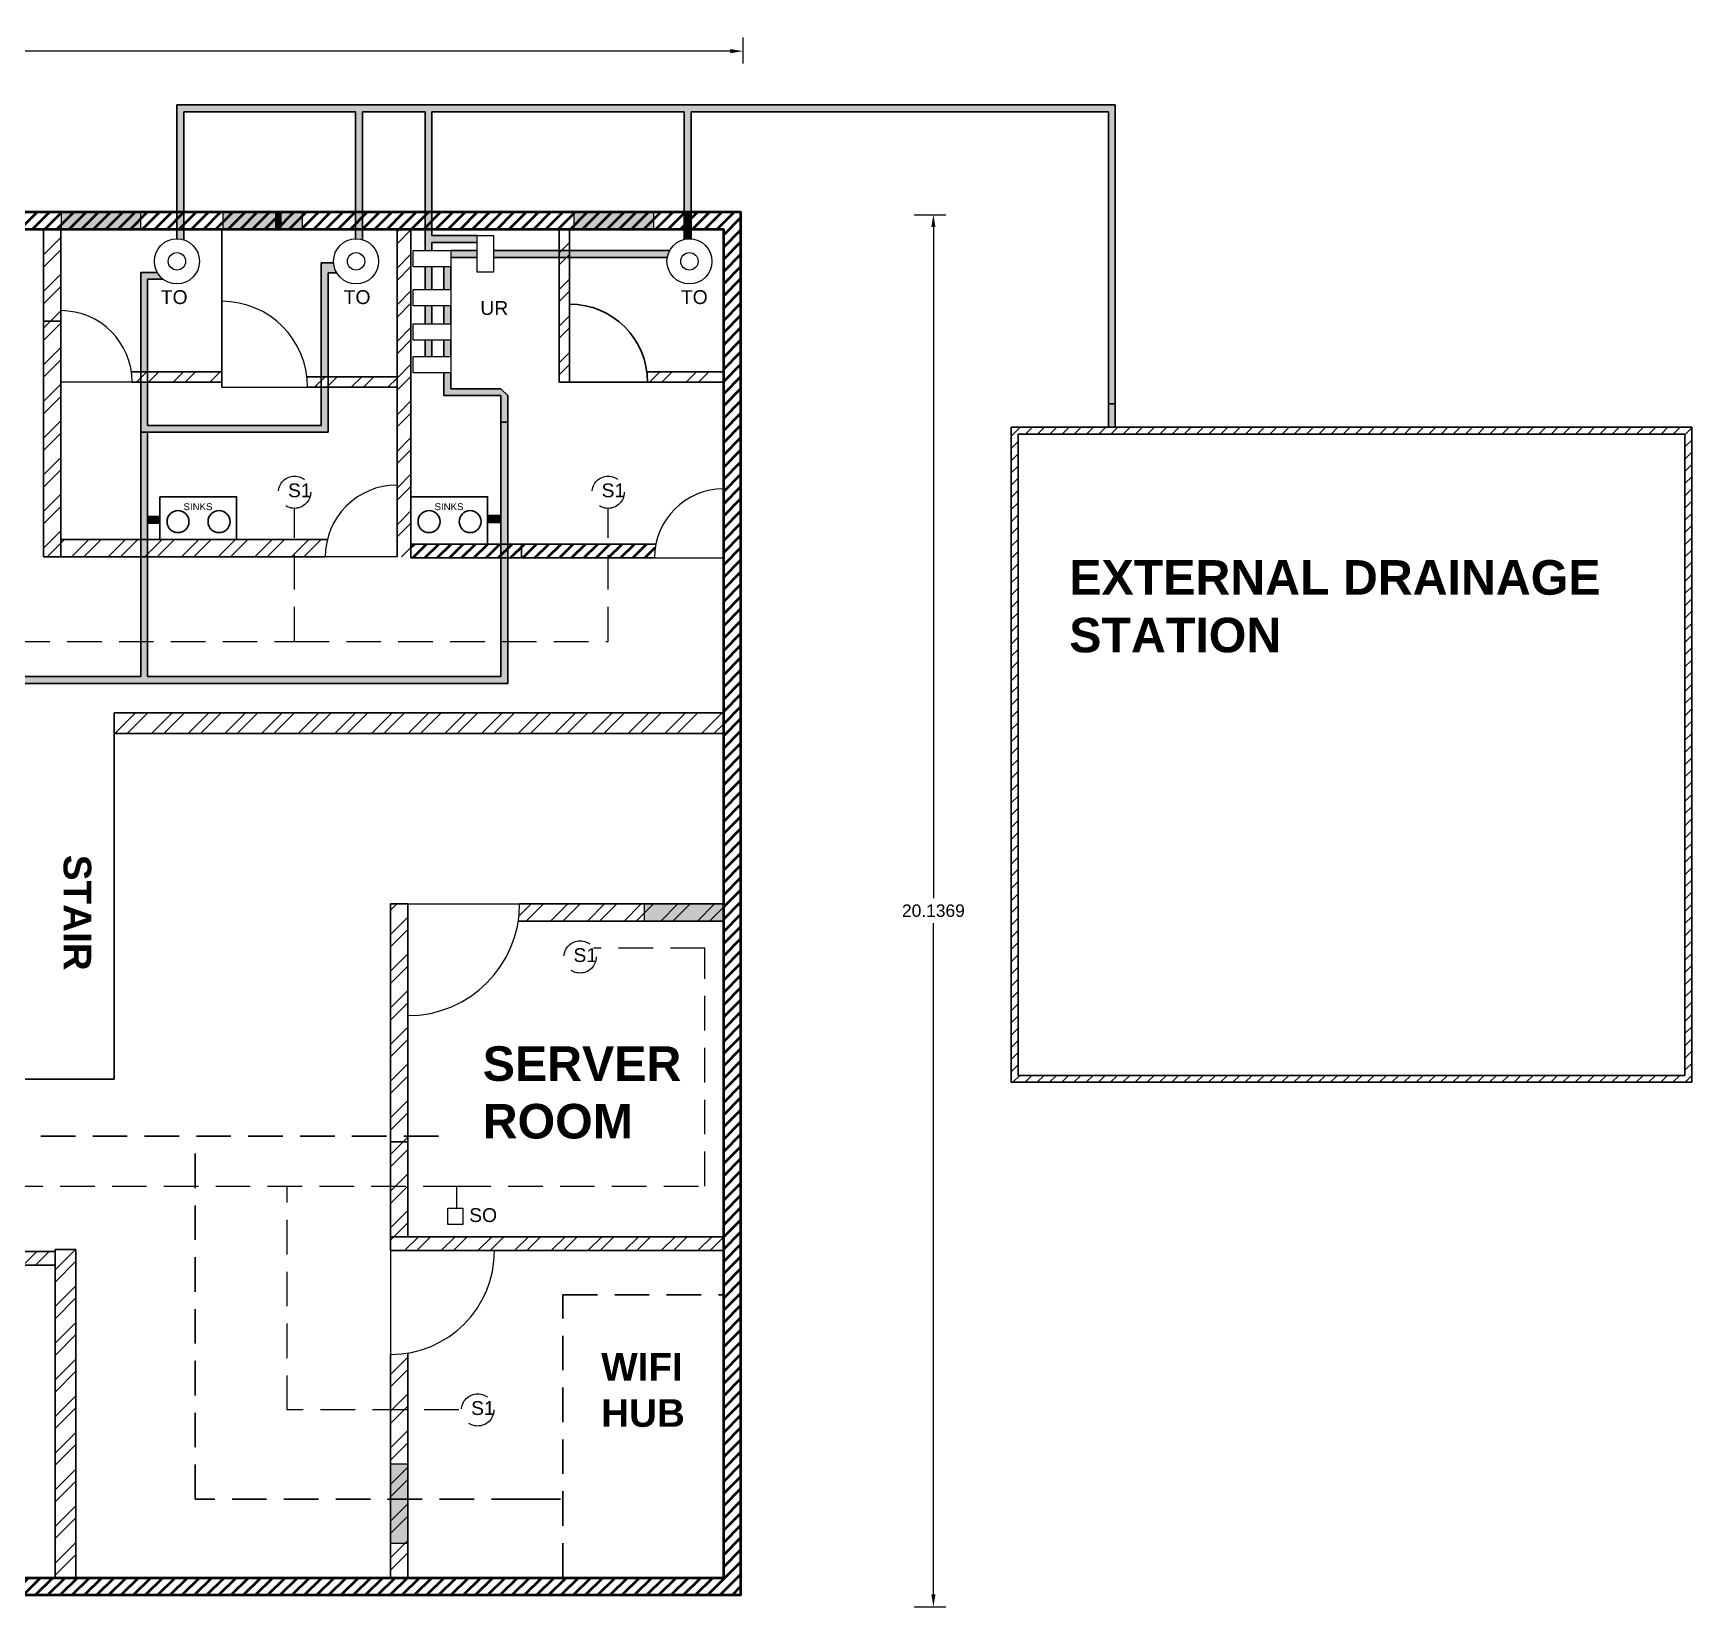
# Model space of a CAD drawing. Header units: metres. Extents: x -15 to 43.8, y -5 to 22.6.
# Drawn here: x 19.76 to 43.75, y -0.17 to 22.59 of the extents above; entities that cross this region are included whole.
import ezdxf

# ---------------------------------------------------------------- set-up
doc = ezdxf.new("R2010")
doc.units = ezdxf.units.M
doc.header["$MEASUREMENT"] = 0
doc.linetypes.add('DASHED', pattern=[0.75, 0.5, -0.25])
for name, color, linetype, lineweight in [('DOOR', 3, 'Continuous', 25), ('DRAINAGE', 3, 'Continuous', 30), ('EXT-WALL', 1, 'Continuous', 50), ('INT-WALL', 2, 'Continuous', 30), ('NETWORK', 6, 'DASHED', 30), ('PIPING', 5, 'Continuous', 30), ('SINKS', 6, 'Continuous', 30), ('STAIR', 6, 'Continuous', 30), ('TEXT', 7, 'Continuous', 18), ('WINDOW', 4, 'Continuous', 25)]:
    doc.layers.add(name, color=color, linetype=linetype, lineweight=lineweight)
doc.layers.add('WIRING', color=7, linetype='DASHED')
doc.styles.get("Standard").update_dxf_attribs({"font": ''})
doc.styles.get('Standard').set_extended_font_data('Arial')
doc.dimstyles.get("Standard").update_dxf_attribs({"dimtxt": 0.18, "dimasz": 0.18, "dimexe": 0.18, "dimexo": 0.0625, "dimgap": 0.09, "dimtad": 0, "dimtih": 1, "dimtoh": 1, "dimdec": 4, "dimzin": 0, "dimdsep": 46, "dimtxsty": 'Standard', "dimcen": 0.09, "dimadec": 0, "dimazin": 0, "dimtfac": 1, "dimtdec": 4, "dimtofl": 0, "dimtmove": 0, "dimatfit": 3, "dimfxl": 1, "dimtolj": 1, "dimtzin": 0, "dimarcsym": 0})

# ---------------------------------------------------------------- blocks, each defined once
blk = doc.blocks.new('*D0')
at = {"layer": 'Defpoints', "color": 0, "transparency": 16777216}
for p in [(-0.022, 22.59), (30.028, 22.59), (30.028, 22.33)]:
    blk.add_point(p, dxfattribs=at)
at = {"layer": 'TEXT', "color": 0, "lineweight": -2, "transparency": 16777216}
for p, q in [((-0.022, 22.528), (-0.022, 22.15)), ((0.158, 22.33), (14.47, 22.33)), ((29.848, 22.33), (15.536, 22.33)), ((30.028, 22.528), (30.028, 22.15))]:
    blk.add_line(p, q, dxfattribs=at)
at = {"layer": 'TEXT', "color": 0, "transparency": 16777216}
for points in [[(0.158, 22.36), (0.158, 22.3), (-0.022, 22.33)], [(29.848, 22.36), (29.848, 22.3), (30.028, 22.33)]]:
    blk.add_solid(points, dxfattribs=at)
at = {"layer": 'TEXT', "color": 0, "transparency": 16777216, "insert": (15.003, 22.33), "char_height": 0.18, "attachment_point": 5}
blk.add_mtext('\\A1;30.0507', dxfattribs=at)
blk = doc.blocks.new('*D1')
at = {"layer": 'Defpoints', "color": 0, "transparency": 16777216}
for p in [(32.445, 19.965), (32.445, -0.172), (32.783, -0.172)]:
    blk.add_point(p, dxfattribs=at)
at = {"layer": 'TEXT', "color": 0, "lineweight": -2, "transparency": 16777216}
for p, q in [((32.507, 19.965), (32.963, 19.965)), ((32.783, 19.785), (32.783, 10.079)), ((32.783, 0.008), (32.783, 9.715)), ((32.507, -0.172), (32.963, -0.172))]:
    blk.add_line(p, q, dxfattribs=at)
at = {"layer": 'TEXT', "color": 0, "transparency": 16777216}
for points in [[(32.753, 19.785), (32.813, 19.785), (32.783, 19.965)], [(32.753, 0.008), (32.813, 0.008), (32.783, -0.172)]]:
    blk.add_solid(points, dxfattribs=at)
at = {"layer": 'TEXT', "color": 0, "transparency": 16777216, "insert": (32.783, 9.897), "char_height": 0.18, "attachment_point": 5}
blk.add_mtext('\\A1;20.1369', dxfattribs=at)

msp = doc.modelspace()

# ---------------------------------------------------------------- hatches: boundary and pattern name
at = {"layer": 'DRAINAGE'}
h = msp.add_hatch(color=256, dxfattribs=at)
h.paths.add_polyline_path([(21.94262, 21.36594), (21.94262, 21.45488), (23.35936, 21.45488), (24.42687, 21.45488), (24.42687, 20), (24.52687, 20), (24.52687, 21.45488), (25.4306, 21.45488), (25.4306, 20), (25.5306, 20), (25.5306, 21.45488), (27.53855, 21.45488), (27.63855, 21.45488), (29.17762, 21.45488), (29.17762, 20), (29.27762, 20), (29.27762, 21.45488), (35.31327, 21.45488), (35.31327, 17.22814), (35.41327, 17.22814), (35.41327, 21.55488), (23.25936, 21.55488), (21.84262, 21.55488), (21.84262, 21.36594), (21.84262, 20), (21.94262, 20)])
h.paths.add_polyline_path([(21.94262, 20), (21.84262, 20), (21.84262, 19.75), (21.94262, 19.75)], flags=17)
h.paths.add_polyline_path([(21.94262, 19.75), (21.84262, 19.75), (21.84262, 19.61576, -0.07812297), (21.94262, 19.60004), (21.94262, 19.61576)], flags=0)
h = msp.add_hatch(color=256, dxfattribs=at)
h.paths.add_polyline_path([(29.27762, 20), (29.17762, 20), (29.17762, 19.75), (29.27762, 19.75)])
h.paths.add_polyline_path([(21.55267, 18.5598), (22.04066, 18.5598), (22.04066, 18.97194), (21.55267, 18.97194)], flags=9)
h.paths.add_polyline_path([(24.19766, 18.5598), (24.68565, 18.5598), (24.68565, 18.97194), (24.19766, 18.97194)], flags=9)
h.paths.add_polyline_path([(25.53773, 15.63475), (26.00697, 15.63475), (26.00697, 15.84082), (25.53773, 15.84082)], flags=9)
h.paths.add_polyline_path([(26.15838, 18.40545), (26.66192, 18.40545), (26.66192, 18.81759), (26.15838, 18.81759)], flags=9)
h.paths.add_polyline_path([(29.07436, 18.5598), (29.56235, 18.5598), (29.56235, 18.97194), (29.07436, 18.97194)], flags=9)
h.paths.add_polyline_path([(27.51519, 9.04254), (27.95694, 9.04254), (27.95694, 9.45468), (27.51519, 9.45468)], flags=9)
h.paths.add_polyline_path([(26.00678, 5.28173), (26.51046, 5.28173), (26.51046, 5.69387), (26.00678, 5.69387)], flags=9)
h.paths.add_polyline_path([(18.39107, 1.32893), (18.89475, 1.32893), (18.89475, 1.74108), (18.39107, 1.74108)], flags=9)
h.paths.add_polyline_path([(11.73623, 1.32893), (12.23991, 1.32893), (12.23991, 1.74108), (11.73623, 1.74108)], flags=24)
h.paths.add_polyline_path([(10.38023, 3.44272), (10.82198, 3.44272), (10.82198, 3.85486), (10.38023, 3.85486)], flags=9)
h.paths.add_polyline_path([(19.22354, 3.44272), (19.66528, 3.44272), (19.66528, 3.85486), (19.22354, 3.85486)], flags=9)
h.paths.add_polyline_path([(4.00867, 3.16433), (4.45041, 3.16433), (4.45041, 3.57648), (4.00867, 3.57648)], flags=9)
h.paths.add_polyline_path([(0.96001, 1.91901), (0.96001, 3.23879), (0.21099, 3.23879), (0.21099, 1.91901)], flags=9)
h.paths.add_polyline_path([(1.58909, 11.1508), (2.09277, 11.1508), (2.09277, 11.56294), (1.58909, 11.56294)], flags=9)
h.paths.add_polyline_path([(6.60215, 10.97498), (7.0439, 10.97498), (7.0439, 11.38712), (6.60215, 11.38712)], flags=9)
h.paths.add_polyline_path([(2.92196, 18.92377), (3.3637, 18.92377), (3.3637, 19.33591), (2.92196, 19.33591)], flags=9)
h.paths.add_polyline_path([(2.81908, 16.01426), (3.26083, 16.01426), (3.26083, 16.42641), (2.81908, 16.42641)], flags=9)
h.paths.add_polyline_path([(5.57391, 18.51283), (6.0776, 18.51283), (6.0776, 18.92497), (5.57391, 18.92497)], flags=9)
h.paths.add_polyline_path([(8.96379, 13.50799), (9.69598, 13.50799), (9.69598, 14.1262), (8.96379, 14.1262)], flags=9)
h.paths.add_polyline_path([(1.00602, 1.49506), (3.42894, 1.49506), (3.42894, 3.36727), (1.00602, 3.36727)], flags=9)
h.paths.add_polyline_path([(26.08921, 6.31258), (29.23757, 6.31258), (29.23757, 8.18479), (26.08921, 8.18479)], flags=9)
h.paths.add_polyline_path([(8.12997, 16.32169), (11.01912, 16.32169), (11.01912, 18.19391), (8.12997, 18.19391)], flags=9)
h.paths.add_polyline_path([(11.93951, 16.88329), (11.93951, 19.90184), (11.52737, 19.90184), (11.52737, 16.88329)], flags=9)
h.paths.add_polyline_path([(7.75936, 19.06143), (10.43117, 19.06143), (10.43117, 19.51479), (7.75936, 19.51479)], flags=9)
h.paths.add_polyline_path([(11.17597, 1.01272), (17.28613, 1.01272), (17.28613, 2.88493), (11.17597, 2.88493)], flags=9)
h.paths.add_polyline_path([(1.13994, 9.46851), (5.92984, 9.46851), (5.92984, 10.49887), (1.13994, 10.49887)], flags=9)
h.paths.add_polyline_path([(2.12874, 16.99656), (5.15411, 16.99656), (5.15411, 17.82085), (2.12874, 17.82085)], flags=9)
msp.add_hatch(color=256, dxfattribs=at).paths.add_polyline_path([(23.35936, 20), (23.25936, 20), (23.25936, 19.75), (23.35936, 19.75)], flags=17)
h = msp.add_hatch(color=256, dxfattribs=at)
h.paths.add_polyline_path([(24.52687, 20), (24.42687, 20), (24.42687, 19.75), (24.52687, 19.75)])
h.paths.add_polyline_path([(24.52687, 19.75), (24.42687, 19.75), (24.42687, 19.61568, -0.0778635), (24.52687, 19.60226), (24.52687, 19.61568)])
h.paths.add_polyline_path([(26.1852, 19.6624), (25.5306, 19.6624), (25.5306, 19.75), (25.4306, 19.75), (25.4306, 19.44774), (25.5306, 19.44774), (25.5306, 19.5624), (26.1852, 19.5624)])
h.paths.add_polyline_path([(25.5306, 20), (25.4306, 20), (25.4306, 19.75), (25.5306, 19.75)])
h.paths.add_polyline_path([(25.5306, 19.2109), (25.4306, 19.2109), (25.4306, 18.88383), (25.5306, 18.88383)])
h.paths.add_polyline_path([(25.5306, 18.64699), (25.4306, 18.64699), (25.4306, 18.38759), (25.5306, 18.38759)])
h.paths.add_polyline_path([(25.5306, 18.15075), (25.4306, 18.15075), (25.4306, 17.91391), (25.5306, 17.91391)])
for points in [[(29.27762, 19.75), (29.17762, 19.75), (29.17762, 19.61498), (29.17762, 19.60643, -0.07744853), (29.27762, 19.61498)], [(35.41327, 17.22814), (35.31327, 17.22814), (35.31327, 16.88977), (35.41327, 16.88977)]]:
    msp.add_hatch(color=256, dxfattribs=at).paths.add_polyline_path(points)
at = {"layer": 'EXT-WALL'}
h = msp.add_hatch(dxfattribs=at)
h.set_pattern_fill('ANSI31', color=256, style=0)
h.paths.add_polyline_path([(30, 20), (0, 20), (0, 11.26478), (0.25, 11.26478), (0.25, 19.75), (29.75, 19.75), (29.75, 0.25), (0.25, 0.25), (0.25, 8.84855), (0, 8.84855), (0, 0), (30, 0)])
h = msp.add_hatch(dxfattribs=at)
h.set_pattern_fill('ZIGZAG', color=256)
h.set_pattern_definition([(0, (0, 0), (0.125, 0.125), [0.125, -0.125]), (90, (0.125, 0), (-0.125, 0.125), [0.125, -0.125])])
h.paths.add_polyline_path([(29.75, 19.75), (29.75, 0.25), (0.25, 0.25), (0.25, 19.75)], flags=16)
h.paths.add_polyline_path([(12.66124, 10.09402), (14.76124, 10.09402), (14.76124, 7.99402), (12.66124, 7.99402)], flags=0)
h.paths.add_polyline_path([(15.11539, 10.09402), (17.21539, 10.09402), (17.21539, 7.99402), (15.11539, 7.99402)], flags=0)
h.paths.add_polyline_path([(0.25, 19.75), (29.75, 19.75), (29.75, 0.25), (0.25, 0.25)])
h = msp.add_hatch(dxfattribs=at)
h.set_pattern_fill('ANSI31', color=256, style=0)
h.paths.add_polyline_path([(25.22558, 15.00026), (25.22558, 15.01628), (25.22558, 15.20026), (28.75034, 15.20026), (28.77055, 15.20026, 0.05039962), (28.75034, 15.00026)], flags=17)
h.paths.add_polyline_path([(1.13994, 9.46851), (5.92984, 9.46851), (5.92984, 10.49887), (1.13994, 10.49887)], flags=9)
h.paths.add_polyline_path([(25.5891, 16.84311), (29.60738, 16.84311), (29.60738, 18.34088), (25.5891, 18.34088)], flags=9)
h.paths.add_polyline_path([(2.12874, 16.99656), (5.15411, 16.99656), (5.15411, 17.82085), (2.12874, 17.82085)], flags=9)
at = {"layer": 'INT-WALL'}
h = msp.add_hatch(dxfattribs=at)
h.set_pattern_fill('ANSI32', color=256, style=0)
h.paths.add_polyline_path([(27.51944, 19.75), (27.36944, 19.75), (27.36944, 17.54154), (27.51944, 17.54154)])
h.paths.add_polyline_path([(27.51519, 9.04254), (27.95694, 9.04254), (27.95694, 9.45468), (27.51519, 9.45468)], flags=9)
h.paths.add_polyline_path([(26.00678, 5.28173), (26.51046, 5.28173), (26.51046, 5.69387), (26.00678, 5.69387)], flags=9)
h.paths.add_polyline_path([(18.39107, 1.32893), (18.89475, 1.32893), (18.89475, 1.74108), (18.39107, 1.74108)], flags=9)
h.paths.add_polyline_path([(11.73623, 1.32893), (12.23991, 1.32893), (12.23991, 1.74108), (11.73623, 1.74108)], flags=24)
h.paths.add_polyline_path([(10.38023, 3.44272), (10.82198, 3.44272), (10.82198, 3.85486), (10.38023, 3.85486)], flags=9)
h.paths.add_polyline_path([(19.22354, 3.44272), (19.66528, 3.44272), (19.66528, 3.85486), (19.22354, 3.85486)], flags=9)
h.paths.add_polyline_path([(4.00867, 3.16433), (4.45041, 3.16433), (4.45041, 3.57648), (4.00867, 3.57648)], flags=9)
h.paths.add_polyline_path([(0.96001, 1.91901), (0.96001, 3.23879), (0.21099, 3.23879), (0.21099, 1.91901)], flags=9)
h.paths.add_polyline_path([(1.58909, 11.1508), (2.09277, 11.1508), (2.09277, 11.56294), (1.58909, 11.56294)], flags=9)
h.paths.add_polyline_path([(6.60215, 10.97498), (7.0439, 10.97498), (7.0439, 11.38712), (6.60215, 11.38712)], flags=9)
h.paths.add_polyline_path([(2.92196, 18.92377), (3.3637, 18.92377), (3.3637, 19.33591), (2.92196, 19.33591)], flags=9)
h.paths.add_polyline_path([(2.81908, 16.01426), (3.26083, 16.01426), (3.26083, 16.42641), (2.81908, 16.42641)], flags=9)
h.paths.add_polyline_path([(5.57391, 18.51283), (6.0776, 18.51283), (6.0776, 18.92497), (5.57391, 18.92497)], flags=9)
h.paths.add_polyline_path([(8.96379, 13.50799), (9.69598, 13.50799), (9.69598, 14.1262), (8.96379, 14.1262)], flags=9)
h.paths.add_polyline_path([(1.00602, 1.49506), (3.42894, 1.49506), (3.42894, 3.36727), (1.00602, 3.36727)], flags=9)
h.paths.add_polyline_path([(26.08921, 6.31258), (29.23757, 6.31258), (29.23757, 8.18479), (26.08921, 8.18479)], flags=9)
h.paths.add_polyline_path([(8.12997, 16.32169), (11.01912, 16.32169), (11.01912, 18.19391), (8.12997, 18.19391)], flags=9)
h.paths.add_polyline_path([(11.93951, 16.88329), (11.93951, 19.90184), (11.52737, 19.90184), (11.52737, 16.88329)], flags=9)
h.paths.add_polyline_path([(7.75936, 19.06143), (10.43117, 19.06143), (10.43117, 19.51479), (7.75936, 19.51479)], flags=9)
h.paths.add_polyline_path([(11.17597, 1.01272), (17.28613, 1.01272), (17.28613, 2.88493), (11.17597, 2.88493)], flags=9)
h.paths.add_polyline_path([(1.13994, 9.46851), (5.92984, 9.46851), (5.92984, 10.49887), (1.13994, 10.49887)], flags=9)
h.paths.add_polyline_path([(2.12874, 16.99656), (5.15411, 16.99656), (5.15411, 17.82085), (2.12874, 17.82085)], flags=9)
h = msp.add_hatch(dxfattribs=at)
h.set_pattern_fill('ANSI32', color=256)
h.paths.add_polyline_path([(4.97571, 4.96494), (0.25, 4.96494), (0.25, 4.76494), (4.97571, 4.76494)])
h.paths.add_polyline_path([(25.22558, 17.4429), (25.22558, 19.75), (25.02558, 19.75), (25.02558, 17.4429), (25.02558, 15.01628), (25.22558, 15.01628)])
h = msp.add_hatch(dxfattribs=at)
h.set_pattern_fill('ANSI32', color=256)
h.paths.add_polyline_path([(20.16318, 19.75), (19.91318, 19.75), (19.91318, 15.01628), (20.16318, 15.01628)])
h = msp.add_hatch(dxfattribs=at)
h.set_pattern_fill('ANSI32', color=256)
h.paths.add_polyline_path([(29.75, 9.99701), (26.79935, 9.99701, -0.03882276), (26.77991, 9.74701), (26.79935, 9.74701), (29.75, 9.74701)])
h.paths.add_polyline_path([(12.39844, 13.51605), (17.22382, 13.51605), (17.22382, 14.34034), (12.39844, 14.34034)], flags=9)
h.paths.add_polyline_path([(11.17597, 1.01272), (17.28613, 1.01272), (17.28613, 2.88493), (11.17597, 2.88493)], flags=9)
h.paths.add_polyline_path([(0.61701, 1.39758), (4.63529, 1.39758), (4.63529, 2.89536), (0.61701, 2.89536)], flags=9)
h.paths.add_polyline_path([(1.13994, 9.46851), (5.92984, 9.46851), (5.92984, 10.49887), (1.13994, 10.49887)], flags=9)
h.paths.add_polyline_path([(25.5891, 16.84311), (29.60738, 16.84311), (29.60738, 18.34088), (25.5891, 18.34088)], flags=9)
h.paths.add_polyline_path([(2.12874, 16.99656), (5.15411, 16.99656), (5.15411, 17.82085), (2.12874, 17.82085)], flags=9)
h = msp.add_hatch(dxfattribs=at)
h.set_pattern_fill('ANSI32', color=256, style=0)
h.paths.add_polyline_path([(22.49152, 17.69382), (21.19591, 17.69382), (21.18496, 17.69382, -0.03645659), (21.19591, 17.54382), (22.49152, 17.54382)])
h.paths.add_polyline_path([(25.02558, 17.62052), (23.73333, 17.62052), (23.72424, 17.62052, -0.03028106), (23.73333, 17.47052), (25.02558, 17.47052)])
h = msp.add_hatch(dxfattribs=at)
h.set_pattern_fill('ANSI32', color=256, style=0)
h.paths.add_polyline_path([(29.75, 17.69154), (28.6492, 17.69154), (28.6392, 17.69154, -0.03330349), (28.6492, 17.54154), (29.75, 17.54154)])
h = msp.add_hatch(dxfattribs=at)
h.set_pattern_fill('ANSI32', color=256)
h.paths.add_polyline_path([(24.01811, 15.26628), (23.98756, 15.26628), (20.26598, 15.26628), (20.16318, 15.26628), (20.16318, 15.01628), (20.26598, 15.01628), (23.98756, 15.01628, -0.06088339)])
h = msp.add_hatch(dxfattribs=at)
h.set_pattern_fill('ANSI32', color=256)
h.paths.add_polyline_path([(28.77055, 15.20026), (28.75034, 15.20026), (25.22558, 15.20026), (25.22558, 15.01628), (25.22558, 15.00026), (28.75034, 15.00026, -0.05039962)])
h = msp.add_hatch(dxfattribs=at)
h.set_pattern_fill('ANSI32', color=256)
h.paths.add_polyline_path([(7.82702, 12.76681), (7.52702, 12.76681), (0.25, 12.76681), (0.25, 12.46681), (7.52702, 12.46681), (7.52702, 7.41885), (7.82702, 7.41885), (7.82702, 12.46681)])
h.paths.add_polyline_path([(20.38294, 4.996), (20.08294, 4.996), (20.08294, 0.25), (20.38294, 0.25)])
h.paths.add_polyline_path([(10.04254, 4.996), (9.74254, 4.996), (9.74254, 0.25), (10.04254, 0.25)])
h.paths.add_polyline_path([(29.75, 12.76), (20.93312, 12.76), (20.93312, 12.46), (29.75, 12.46)])
h = msp.add_hatch(dxfattribs=at)
h.set_pattern_fill('ANSI32', color=256)
h.paths.add_polyline_path([(25.18217, 9.99701), (24.93217, 9.99701), (24.93217, 5.18168), (25.18217, 5.18168)])
h = msp.add_hatch(dxfattribs=at)
h.set_pattern_fill('ANSI32', color=256)
h.paths.add_polyline_path([(29.75, 5.18168), (24.93217, 5.18168), (24.93217, 4.98168), (29.75, 4.98168)])
h = msp.add_hatch(dxfattribs=at)
h.set_pattern_fill('ANSI32', color=256, style=0)
h.paths.add_polyline_path([(13.52009, 4.96957), (10.04254, 4.96957), (10.04254, 4.76957), (13.52009, 4.76957)])
h.paths.add_polyline_path([(20.08294, 4.96957), (16.46441, 4.96957), (16.46441, 4.76957), (20.08294, 4.76957)])
h = msp.add_hatch(dxfattribs=at)
h.set_pattern_fill('ANSI32', color=256)
h.paths.add_polyline_path([(25.18217, 3.47773), (25.18217, 3.49865, -0.0417753), (24.93217, 3.47773), (24.93217, 0.25), (25.18217, 0.25)])
at = {"layer": 'PIPING'}
h = msp.add_hatch(color=256, dxfattribs=at)
h.paths.add_polyline_path([(8.98848, 5.91376), (8.88848, 5.91376), (8.88848, 1.4508), (4.97571, 1.4508), (4.97571, 1.39262), (4.97571, 1.3508), (8.88848, 1.3508), (8.98848, 1.3508)])
h.paths.add_polyline_path([(8.98848, 8.26409), (9.28835, 8.26409), (9.28835, 8.36409), (8.88848, 8.36409), (8.88848, 5.91376), (8.98848, 5.91376)])
h.paths.add_polyline_path([(8.96379, 13.50799), (9.69598, 13.50799), (9.69598, 14.1262), (8.96379, 14.1262)], flags=9)
h.paths.add_polyline_path([(3.32919, 15.32648), (4.21268, 15.32648), (4.21268, 16.15076), (3.32919, 16.15076)], flags=9)
h.paths.add_polyline_path([(26.08921, 6.31258), (29.23757, 6.31258), (29.23757, 8.18479), (26.08921, 8.18479)], flags=9)
h.paths.add_polyline_path([(8.12997, 16.32169), (11.01912, 16.32169), (11.01912, 18.19391), (8.12997, 18.19391)], flags=9)
h.paths.add_polyline_path([(20.4355, 16.60601), (24.45378, 16.60601), (24.45378, 18.10378), (20.4355, 18.10378)], flags=9)
h.paths.add_polyline_path([(11.93951, 16.88329), (11.93951, 19.90184), (11.52737, 19.90184), (11.52737, 16.88329)], flags=9)
h.paths.add_polyline_path([(7.75936, 19.06143), (10.43117, 19.06143), (10.43117, 19.51479), (7.75936, 19.51479)], flags=9)
h.paths.add_polyline_path([(1.13994, 9.46851), (5.92984, 9.46851), (5.92984, 10.49887), (1.13994, 10.49887)], flags=9)
h.paths.add_polyline_path([(25.5891, 16.75303), (29.60738, 16.75303), (29.60738, 18.2508), (25.5891, 18.2508)], flags=9)
h.paths.add_polyline_path([(2.12874, 16.99656), (5.15411, 16.99656), (5.15411, 17.82085), (2.12874, 17.82085)], flags=9)
h = msp.add_hatch(color=256, dxfattribs=at)
h.paths.add_polyline_path([(26.6261, 17.34706), (26.5261, 17.44706), (25.80482, 17.44706), (25.80482, 17.67707), (25.70482, 17.67707), (25.70482, 17.34706), (26.5261, 17.34706), (26.5261, 16.96435), (26.6261, 16.96435)])
h.paths.add_polyline_path([(25.80482, 18.15075), (25.70482, 18.15075), (25.70482, 17.91391), (25.80482, 17.91391)])
h.paths.add_polyline_path([(25.80482, 18.64699), (25.70482, 18.64699), (25.70482, 18.38759), (25.80482, 18.38759)])
h.paths.add_polyline_path([(25.80482, 19.2109), (25.70482, 19.2109), (25.70482, 18.88383), (25.80482, 18.88383)])
h.paths.add_polyline_path([(26.1852, 19.44774), (25.80482, 19.44774), (25.80482, 19.34774), (26.1852, 19.34774)])
h.paths.add_polyline_path([(27.36944, 19.44774), (26.42204, 19.44774), (26.42204, 19.34774), (27.36944, 19.34774)])
h.paths.add_polyline_path([(28.96994, 19.44774), (27.51944, 19.44774), (27.51944, 19.34774), (28.93432, 19.34774, -0.08197453)])
h.paths.add_polyline_path([(27.51944, 19.44774), (27.36944, 19.44774), (27.36944, 19.34774), (27.51944, 19.34774)])
h = msp.add_hatch(color=256, dxfattribs=at)
h.paths.add_polyline_path([(21.41854, 19.03075), (21.55817, 19.03075), (21.64491, 19.03075, -0.10260915), (21.55817, 19.13075), (21.31854, 19.13075), (21.31854, 17.69382), (21.41854, 17.69382)])
h.paths.add_polyline_path([(21.41854, 17.54382), (21.31854, 17.54382), (21.31854, 16.81733), (21.41854, 16.81733), (24.03115, 16.81733), (24.03115, 17.47052), (23.93115, 17.47052), (23.93115, 16.91733), (21.41854, 16.91733)])
h.paths.add_polyline_path([(24.03115, 19.12318), (24.15397, 19.12318, -0.11710507), (24.10895, 19.26689), (23.93115, 19.26689), (23.93115, 19.12318), (23.93115, 17.62052), (24.03115, 17.62052)])
h = msp.add_hatch(color=256, dxfattribs=at)
h.paths.add_polyline_path([(21.41854, 15.01628), (21.31854, 15.01628), (21.31854, 13.79199), (21.41854, 13.79199)])
h.paths.add_polyline_path([(21.41854, 16.81733), (21.31854, 16.81733), (21.31854, 15.26628), (21.41854, 15.26628)])
h.paths.add_polyline_path([(21.41854, 15.26628), (21.31854, 15.26628), (21.31854, 15.01628), (21.41854, 15.01628)])
h.paths.add_polyline_path([(26.6261, 15.00026), (26.5261, 15.00026), (26.5261, 13.79199), (26.6261, 13.79199)])
h.paths.add_polyline_path([(26.6261, 16.96435), (26.5261, 16.96435), (26.5261, 15.20026), (26.6261, 15.20026)])
h.paths.add_polyline_path([(26.6261, 15.20026), (26.5261, 15.20026), (26.5261, 15.00026), (26.6261, 15.00026)])
for points in [[(21.59464, 15.6016), (21.41854, 15.6016), (21.41854, 15.5016), (21.59464, 15.5016)], [(26.5261, 15.51388), (26.5261, 15.61388), (26.33587, 15.61388), (26.33587, 15.51388)], [(11.11969, 8.36409), (11.11969, 13.18441), (21.41854, 13.18441), (26.5261, 13.18441), (26.6261, 13.18441), (26.6261, 13.28441), (26.6261, 13.79199), (26.5261, 13.79199), (26.5261, 13.28441), (21.41854, 13.28441), (21.41854, 13.79199), (21.31854, 13.79199), (21.31854, 13.28441), (11.01969, 13.28441), (11.01969, 8.36409), (9.28835, 8.36409), (9.28835, 8.26409), (11.01969, 8.26409), (11.11969, 8.26409)]]:
    msp.add_hatch(color=256, dxfattribs=at).paths.add_polyline_path(points)
at = {"layer": 'TEXT'}
h = msp.add_hatch(dxfattribs=at)
h.set_pattern_fill('ANSI31', color=256, style=0)
h.paths.add_polyline_path([(43.7516, 16.88977), (33.90704, 16.88977), (33.90704, 7.41556), (43.7516, 7.41556)])
h.paths.add_polyline_path([(34.00704, 16.78977), (43.6516, 16.78977), (43.6516, 7.51556), (34.00704, 7.51556)], flags=16)
h.paths.add_polyline_path([(34.57228, 13.34465), (42.50611, 13.34465), (42.50611, 15.21686), (34.57228, 15.21686)], flags=8)
at = {"layer": 'WINDOW'}
h = msp.add_hatch(color=256, dxfattribs=at)
h.set_gradient(color1=(0, 0, 255), color2=(255, 255, 0), tint=1)
h.paths.add_polyline_path([(21.31807, 19.75), (21.31807, 20), (20.16927, 20), (20.16927, 19.75)])
h = msp.add_hatch(color=256, dxfattribs=at)
h.set_gradient(color1=(0, 0, 255), color2=(255, 255, 0), tint=1)
h.paths.add_polyline_path([(23.65616, 19.75), (23.65616, 20), (22.50735, 20), (22.50735, 19.75)])
h = msp.add_hatch(color=256, dxfattribs=at)
h.set_gradient(color1=(0, 0, 255), color2=(255, 255, 0), tint=1)
h.paths.add_polyline_path([(28.7335, 19.75), (28.7335, 20), (27.58469, 20), (27.58469, 19.75)])
h = msp.add_hatch(color=256, dxfattribs=at)
h.set_gradient(color1=(0, 0, 255), color2=(255, 255, 0), tint=1)
h.paths.add_polyline_path([(29.75, 9.74701), (29.75, 9.99701), (28.60119, 9.99701), (28.60119, 9.74701)])
h = msp.add_hatch(color=256, dxfattribs=at)
h.set_gradient(color1=(0, 0, 255), color2=(255, 255, 0), tint=1)
h.paths.add_polyline_path([(25.18217, 1.89573), (24.93217, 1.89573), (24.93217, 0.74692), (25.18217, 0.74692)])

# ---------------------------------------------------------------- linework, layer by layer
at = {"layer": 'DOOR'}
for p, q in [((21.19591, 17.54382), (20.16318, 17.54382)), ((22.49152, 17.47052), (23.73333, 17.47052)), ((25.02558, 15.01628), (23.98756, 15.01628)), ((28.75034, 15.00026), (29.75, 15.00026)), ((25.18217, 9.99701), (26.79935, 9.99701)), ((24.93217, 4.98168), (24.93217, 3.47773))]:
    msp.add_line(p, q, dxfattribs=at)
for centre, radius, start, end in [((22.49152, 17.47052), 1.24181, 0, 90), ((20.16318, 17.54382), 1.03273, 0, 90), ((25.02558, 15.01628), 1.03802, 90, 180), ((29.75, 15.00026), 0.99966, 90, 180), ((25.18217, 9.99701), 1.61717, 270, 0), ((24.93217, 4.98168), 1.50395, 270, 0)]:
    msp.add_arc(centre, radius, start, end, dxfattribs=at)
at = {"layer": 'DRAINAGE'}
for p, q in [((21.84262, 21.36594), (21.84262, 21.55488)), ((23.35936, 21.55488), (21.84262, 21.55488)), ((21.84262, 19.61576), (21.84262, 21.36594)), ((23.35936, 21.45488), (21.94262, 21.45488)), ((21.94262, 21.36594), (21.94262, 21.45488)), ((21.94262, 19.61576), (21.94262, 21.36594)), ((23.25936, 21.55488), (35.41327, 21.55488)), ((23.35936, 21.45488), (24.42687, 21.45488)), ((24.42687, 19.61568), (24.42687, 21.45488)), ((24.52687, 19.61568), (24.52687, 21.45488)), ((24.52687, 21.45488), (25.4306, 21.45488)), ((25.4306, 19.75), (25.4306, 21.45488)), ((25.5306, 19.75), (25.5306, 21.45488)), ((25.5306, 21.45488), (27.53855, 21.45488)), ((27.53855, 21.45488), (27.63855, 21.45488)), ((27.63855, 21.45488), (29.17762, 21.45488)), ((29.17762, 19.61498), (29.17762, 21.45488)), ((29.27762, 19.61498), (29.27762, 21.45488)), ((29.27762, 21.45488), (35.31327, 21.45488)), ((35.31327, 21.45488), (35.31327, 17.22814)), ((35.41327, 21.55488), (35.41327, 17.22814)), ((29.27762, 20.84623), (29.27762, 19.61498)), ((24.42687, 20.49683), (24.42687, 19.61568)), ((25.4306, 19.44774), (25.4306, 19.75)), ((25.5306, 19.6624), (25.5306, 19.75)), ((21.94262, 19.61576), (21.94262, 19.61576)), ((21.94262, 19.61576), (21.94262, 19.60004)), ((24.52687, 19.61568), (24.52687, 19.60226)), ((26.1852, 19.6624), (25.5306, 19.6624)), ((25.5306, 19.44774), (25.5306, 19.5624)), ((26.1852, 19.5624), (25.5306, 19.5624)), ((29.17762, 19.61498), (29.17762, 19.61498)), ((29.17762, 19.61498), (29.17762, 19.60643)), ((25.4306, 18.88383), (25.4306, 19.2109)), ((25.5306, 18.88383), (25.5306, 19.2109)), ((25.4306, 18.38759), (25.4306, 18.64699)), ((25.5306, 18.38759), (25.5306, 18.64699)), ((20.16318, 18.42281), (19.91318, 18.42281)), ((25.4306, 17.91391), (25.4306, 18.15075)), ((25.5306, 17.91391), (25.5306, 18.15075)), ((25.5306, 18.15075), (25.5306, 17.91391)), ((25.5306, 17.91391), (25.5306, 18.15075)), ((27.51944, 17.54154), (28.6492, 17.54154)), ((35.31327, 17.22814), (35.41327, 17.22814)), ((35.31327, 17.22814), (35.31327, 16.88977)), ((35.41327, 17.22814), (35.41327, 16.88977)), ((26.82798, 15.20026), (26.82798, 15.00026))]:
    msp.add_line(p, q, dxfattribs=at)
for points in [[(33.90704, 16.88977), (43.7516, 16.88977), (43.7516, 7.41556), (33.90704, 7.41556)], [(34.00704, 16.78977), (43.6516, 16.78977), (43.6516, 7.51556), (34.00704, 7.51556)]]:
    msp.add_lwpolyline(points, close=True, dxfattribs=at)
msp.add_arc((27.51944, 17.54154), 1.12976, 0, 90, dxfattribs=at)
at = {"layer": 'EXT-WALL'}
for points in [[(0, 0), (30, 0), (30, 20), (0, 20)], [(0.25, 0.25), (29.75, 0.25), (29.75, 19.75), (0.25, 19.75)]]:
    msp.add_lwpolyline(points, close=True, dxfattribs=at)
at = {"layer": 'INT-WALL'}
for p, q in [((19.91318, 15.01628), (19.91318, 19.75)), ((20.16318, 15.01628), (20.16318, 19.75)), ((22.49152, 17.47052), (22.49152, 19.75)), ((25.02558, 17.4429), (25.02558, 19.75)), ((25.22558, 17.4429), (25.22558, 19.75)), ((27.36944, 17.54154), (27.36944, 19.75)), ((27.51944, 17.54154), (27.51944, 19.75)), ((21.19591, 17.69382), (21.18496, 17.69382)), ((21.19591, 17.69382), (22.49152, 17.69382)), ((21.19591, 17.69382), (21.19591, 17.69382)), ((21.19591, 17.54382), (22.49152, 17.54382)), ((23.73333, 17.62052), (23.72424, 17.62052)), ((23.73333, 17.62052), (25.02558, 17.62052)), ((23.73333, 17.62052), (23.73333, 17.62052)), ((23.73333, 17.62052), (23.73333, 17.62052)), ((23.73333, 17.62052), (23.73333, 17.62052)), ((27.36944, 17.54154), (27.51944, 17.54154)), ((28.6492, 17.69154), (28.6392, 17.69154)), ((28.6492, 17.69154), (29.75, 17.69154)), ((28.6492, 17.54154), (29.75, 17.54154)), ((23.73333, 17.47052), (25.02558, 17.47052)), ((25.02558, 17.4429), (25.02558, 16.05431)), ((25.22558, 17.4429), (25.22558, 15.01628)), ((25.02558, 16.05431), (25.02558, 15.01628)), ((20.26598, 15.26628), (20.16318, 15.26628)), ((23.98756, 15.26628), (20.26598, 15.26628)), ((20.26598, 15.26628), (20.26598, 15.26628)), ((20.26598, 15.26628), (20.26598, 15.26628)), ((23.98756, 15.26628), (23.98756, 15.26628)), ((23.98756, 15.26628), (24.01811, 15.26628)), ((28.75034, 15.20026), (25.22558, 15.20026)), ((28.75034, 15.20026), (28.75034, 15.20026)), ((28.75034, 15.20026), (28.77055, 15.20026)), ((20.26598, 15.01628), (19.91318, 15.01628)), ((23.98756, 15.01628), (20.26598, 15.01628)), ((25.22558, 15.01628), (25.22558, 15.00026)), ((28.75034, 15.00026), (25.22558, 15.00026)), ((20.93312, 12.76), (29.75, 12.76)), ((20.93312, 12.76), (20.93312, 12.46)), ((20.93312, 12.46), (29.75, 12.46)), ((24.93217, 9.99701), (24.93217, 5.18168)), ((24.93217, 9.99701), (25.18217, 9.99701)), ((25.18217, 9.99701), (25.18217, 5.18168)), ((26.79935, 9.99701), (29.75, 9.99701)), ((26.79935, 9.74701), (26.77991, 9.74701)), ((26.79935, 9.74701), (29.75, 9.74701)), ((24.93217, 5.18168), (29.75, 5.18168)), ((24.93217, 5.18168), (24.93217, 4.98168)), ((16.46441, 4.96957), (20.08294, 4.96957)), ((20.08294, 0.25), (20.08294, 4.996)), ((20.38294, 4.996), (20.08294, 4.996)), ((20.38294, 0.25), (20.38294, 4.996)), ((24.93217, 4.98168), (29.75, 4.98168)), ((16.46441, 4.76957), (20.08294, 4.76957)), ((24.93217, 3.47773), (24.93217, 0.25)), ((25.18217, 3.47773), (25.18217, 3.49865)), ((25.18217, 3.47773), (25.18217, 0.25))]:
    msp.add_line(p, q, dxfattribs=at)
at = {"layer": 'NETWORK'}
for p, q in [((25.62431, 6.63706), (2.44351, 6.63706)), ((22.1068, 1.38555), (22.1068, 6.63706)), ((26.89049, 1.38555), (22.1068, 1.38555)), ((26.89049, 1.38555), (27.4243, 1.38555))]:
    msp.add_line(p, q, dxfattribs=at)
msp.add_lwpolyline([(27.4243, 4.33989), (29.75, 4.33989), (29.75, 0.25), (27.4243, 0.25)], close=True, dxfattribs=at)
at = {"layer": 'PIPING'}
for p, q in [((26.1852, 19.44774), (25.80482, 19.44774)), ((26.42204, 19.44774), (28.96994, 19.44774)), ((23.93115, 19.12318), (23.93115, 19.26689)), ((23.93115, 19.26689), (24.10895, 19.26689)), ((25.70482, 18.88383), (25.70482, 19.2109)), ((26.1852, 19.34774), (25.80482, 19.34774)), ((25.80482, 18.88383), (25.80482, 19.2109)), ((26.42204, 19.34774), (28.93432, 19.34774)), ((21.31854, 16.81733), (21.31854, 19.13075)), ((21.31854, 19.13075), (21.55817, 19.13075)), ((21.41854, 16.91733), (21.41854, 19.03075)), ((21.41854, 19.03075), (21.55817, 19.03075)), ((21.55817, 19.03075), (21.64491, 19.03075)), ((23.93115, 16.91733), (23.93115, 19.12318)), ((24.03115, 16.81733), (24.03115, 19.12318)), ((24.03115, 19.12318), (24.15397, 19.12318)), ((25.70482, 18.38759), (25.70482, 18.64699)), ((25.80482, 18.38759), (25.80482, 18.64699)), ((25.70482, 17.91391), (25.70482, 18.15075)), ((25.80482, 17.91391), (25.80482, 18.15075)), ((25.70482, 17.34706), (25.70482, 17.67707)), ((25.80482, 17.44706), (25.80482, 17.67707)), ((26.5261, 17.34706), (25.70482, 17.34706)), ((26.5261, 17.44706), (25.80482, 17.44706)), ((26.5261, 17.44706), (26.5261, 17.44706)), ((26.5261, 17.44706), (26.6261, 17.34706)), ((26.5261, 16.96435), (26.5261, 17.34706)), ((26.6261, 16.96435), (26.6261, 17.34706)), ((21.31854, 13.28441), (21.31854, 16.81733)), ((21.31854, 16.81733), (21.41854, 16.81733)), ((21.41854, 16.91733), (23.93115, 16.91733)), ((21.41854, 13.28441), (21.41854, 16.81733)), ((21.41854, 16.81733), (24.03115, 16.81733)), ((26.5261, 13.28441), (26.5261, 16.96435)), ((26.5261, 16.96435), (26.6261, 16.96435)), ((26.6261, 13.28441), (26.6261, 16.96435)), ((21.59464, 15.6016), (21.41854, 15.6016)), ((21.50509, 15.6016), (21.59464, 15.6016)), ((26.5261, 15.61388), (26.33587, 15.61388)), ((26.43782, 15.61388), (26.5261, 15.61388)), ((21.59464, 15.5016), (21.41854, 15.5016)), ((26.5261, 15.51388), (26.33587, 15.51388)), ((11.01969, 13.28441), (21.31854, 13.28441)), ((21.41854, 13.28441), (26.5261, 13.28441)), ((26.6261, 13.28441), (26.6261, 13.18441)), ((11.11969, 13.18441), (21.41854, 13.18441)), ((21.41854, 13.18441), (26.5261, 13.18441)), ((26.5261, 13.18441), (26.6261, 13.18441)), ((24.93217, 6.55564), (25.18217, 6.55564))]:
    msp.add_line(p, q, dxfattribs=at)
at = {"layer": 'SINKS'}
for points in [[(21.59464, 15.88408), (22.70492, 15.88408), (22.70492, 15.26628), (21.59464, 15.26628)], [(25.22558, 15.88408), (26.33587, 15.88408), (26.33587, 15.20026), (25.22558, 15.20026)]]:
    msp.add_lwpolyline(points, close=True, dxfattribs=at)
for centre in [(21.85827, 15.52587), (22.45226, 15.52587), (25.48922, 15.52587), (26.0832, 15.52587)]:
    msp.add_circle(centre, 0.15888, dxfattribs=at)
at = {"layer": 'STAIR'}
for p, q in [((20.93312, 12.46), (20.93312, 7.46)), ((20.93312, 7.46), (17.93312, 7.46))]:
    msp.add_line(p, q, dxfattribs=at)
at = {"layer": 'WINDOW'}
for p, q in [((21.31807, 20), (20.16927, 20)), ((20.16927, 20), (20.16927, 19.74916)), ((21.31807, 20), (21.31807, 19.74916)), ((23.65616, 20), (22.50735, 20)), ((22.50735, 20), (22.50735, 19.74916)), ((23.65616, 20), (23.65616, 19.74916)), ((28.7335, 20.00084), (27.58469, 20.00084)), ((27.58469, 20.00084), (27.58469, 19.75)), ((28.7335, 20.00084), (28.7335, 19.75)), ((21.31807, 19.74916), (20.16927, 19.74916)), ((23.65616, 19.74916), (22.50735, 19.74916)), ((28.7335, 19.75), (27.58469, 19.75)), ((29.75, 9.99701), (28.60119, 9.99701)), ((28.60119, 9.99701), (28.60119, 9.74617)), ((29.75, 9.99701), (29.75, 9.74617)), ((29.75, 9.74617), (28.60119, 9.74617)), ((24.93133, 1.89573), (24.93133, 0.74692)), ((24.93133, 1.89573), (25.18217, 1.89573)), ((25.18217, 1.89573), (25.18217, 0.74692)), ((24.93133, 0.74692), (25.18217, 0.74692))]:
    msp.add_line(p, q, dxfattribs=at)
for points in [[(25.25973, 19.44774), (25.80482, 19.44774), (25.80482, 19.2109), (25.25973, 19.2109)], [(26.1852, 19.13195), (26.1852, 19.6624), (26.42204, 19.6624), (26.42204, 19.13195)], [(25.25973, 18.88383), (25.80482, 18.88383), (25.80482, 18.64699), (25.25973, 18.64699)], [(25.25973, 18.38759), (25.80482, 18.38759), (25.80482, 18.15075), (25.25973, 18.15075)], [(25.25973, 17.91391), (25.80482, 17.91391), (25.80482, 17.67707), (25.25973, 17.67707)]]:
    msp.add_lwpolyline(points, close=True, dxfattribs=at)
for centre, radius in [((21.84262, 19.28984), 0.32592), ((24.43405, 19.28984), 0.32592), ((29.25505, 19.28984), 0.32592), ((21.84262, 19.28984), 0.12606), ((24.43405, 19.28984), 0.12606), ((29.25505, 19.28984), 0.12606)]:
    msp.add_circle(centre, radius, dxfattribs=at)
at = {"layer": 'WIRING'}
for p, q in [((23.54411, 13.79199), (23.54411, 15.71734)), ((28.08003, 13.79199), (28.08003, 15.71734)), ((9.75522, 13.79199), (23.54411, 13.79199)), ((23.54411, 13.79199), (28.08003, 13.79199)), ((29.47955, 9.35516), (27.8685, 9.35516)), ((29.47955, 5.91376), (29.47955, 9.35516)), ((19.40418, 5.91376), (25.88406, 5.91376)), ((23.43611, 2.67613), (23.43611, 5.91376)), ((25.88406, 5.91376), (25.88406, 5.59448)), ((25.88406, 5.91376), (29.47955, 5.91376)), ((25.92006, 2.67613), (23.43611, 2.67613))]:
    msp.add_line(p, q, dxfattribs=at)
msp.add_lwpolyline([(25.76209, 5.59448), (25.97716, 5.59448), (25.97716, 5.35911), (25.76209, 5.35911)], close=True, dxfattribs=at)
for centre in [(23.54411, 15.95041), (28.08003, 15.95041), (27.67309, 9.22812), (26.19244, 2.67613)]:
    msp.add_circle(centre, 0.23307, dxfattribs=at)

# ---------------------------------------------------------------- texts
at = {"layer": 'TEXT', "attachment_point": 1}
for s, width, insert, char_height in [('TO', 0.7674632, (21.60922, 18.87255), 0.2), ('TO', 0.7674632, (24.25421, 18.87255), 0.2), ('UR', 0.6771736, (26.23034, 18.71466), 0.2), ('TO', 0.7674632, (29.1309, 18.87255), 0.2), ('SINKS', 1.110283, (21.93806, 15.79106), 0.1), ('SINKS', 1.110283, (25.56901, 15.79106), 0.1), ('{\\fArial|b1|i0|c0|p34;EXTERNAL DRAINAGE STATION}', 8.4130702, (34.7481, 14.96805), 0.5), ('{\\fArial|b1|i0|c0|p34;SERVER ROOM}', 2.3241948, (26.26537, 7.93599), 0.5), ('{\\fArial|b1|i0|c0|p34;WIFI HUB}', 1.0881369, (27.97863, 3.49872), 0.4)]:
    msp.add_mtext_dynamic_manual_height_columns(s, width=width, gutter_width=1, heights=[0], dxfattribs=dict(at, insert=insert, char_height=char_height))
at = {"layer": 'TEXT', "insert": (20.60329, 10.70626), "char_height": 0.4, "attachment_point": 1, "rotation": 270}
msp.add_mtext_dynamic_manual_height_columns('{\\fArial|b1|i0|c0|p34;STAIR}', width=3, gutter_width=1, heights=[0.40413], dxfattribs=at)
at = {"layer": 'WIRING', "char_height": 0.2, "attachment_point": 1}
for s, width, insert in [('S1', 0.8369474, (23.44876, 16.07745)), ('S1', 0.8369474, (27.98468, 16.07745)), ('S1', 0.8369474, (27.57774, 9.35516)), ('SO', 0.4813362, (26.06933, 5.59448)), ('S1', 0.8369474, (26.0971, 2.80317))]:
    msp.add_mtext_dynamic_manual_height_columns(s, width=width, gutter_width=1, heights=[0], dxfattribs=dict(at, insert=insert))

# ---------------------------------------------------------------- dimensions: what is measured, and where the dimension line sits
at = {"layer": 'TEXT'}
dim = msp.add_linear_dim(base=(30.02834, 22.3299), p1=(-0.02233, 22.59038), p2=(30.02834, 22.59038), dimstyle='Standard', dxfattribs=at)
dim.commit()
dim.dimension.update_dxf_attribs({"geometry": '*D0', "text_midpoint": (15.003, 22.3299)})
dim = msp.add_linear_dim(base=(32.78298, -0.17181), p1=(32.44462, 19.96511), p2=(32.44462, -0.17181), angle=90, dimstyle='Standard', dxfattribs=at)
dim.commit()
dim.dimension.update_dxf_attribs({"geometry": '*D1', "text_midpoint": (32.78298, 9.89665)})

doc.saveas('drawing.dxf')
